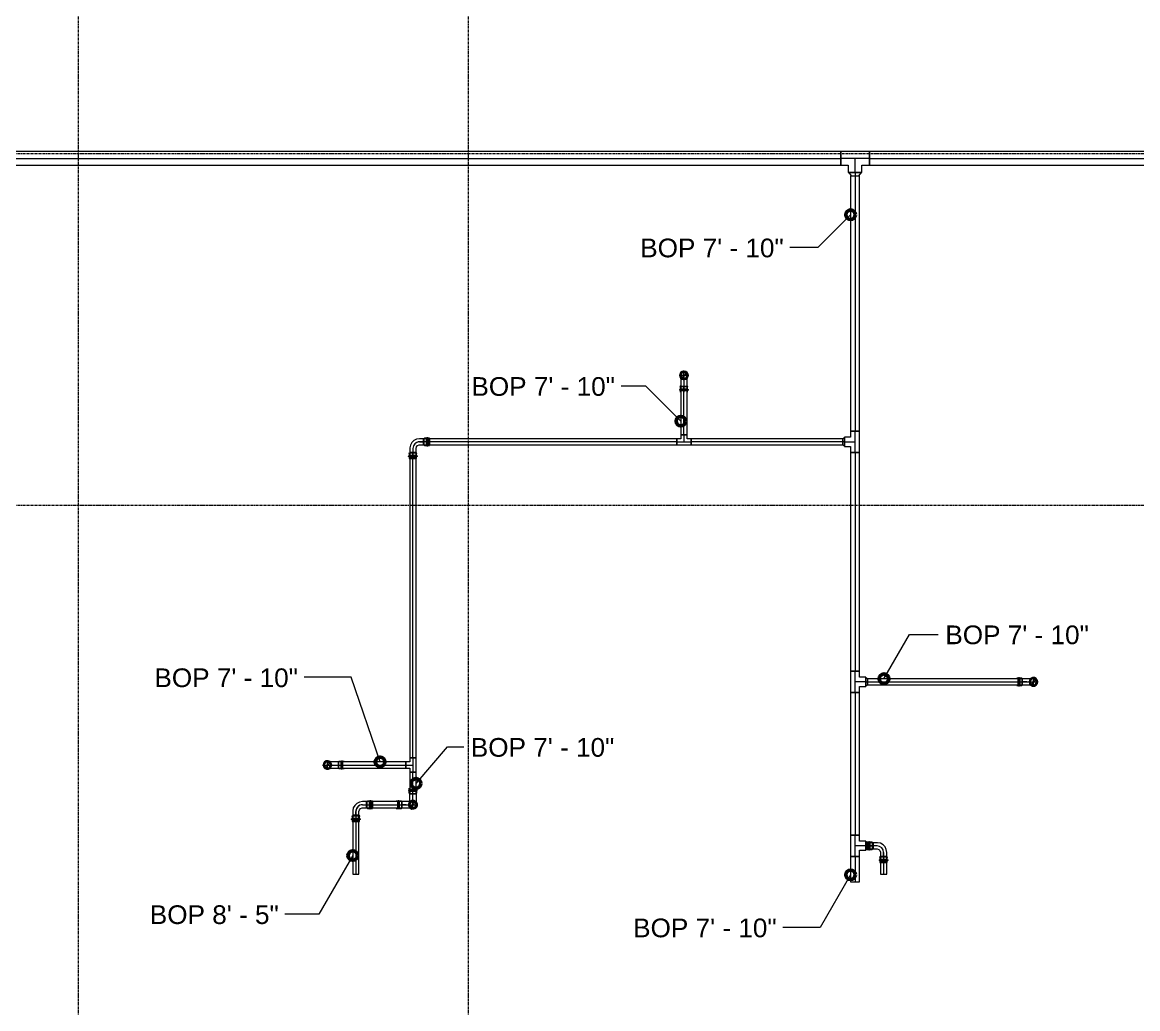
# Model space of a CAD drawing. Header units: inches. Extents: x -3648 to 241, y -496 to 1784.
# Drawn here: x -1695.8 to -1461.2, y 93.1 to 300.6 of the extents above; entities that cross this region are included whole.
import ezdxf

# ---------------------------------------------------------------- set-up
doc = ezdxf.new("R2010")
doc.units = ezdxf.units.IN
doc.header["$MEASUREMENT"] = 0
doc.linetypes.add('Grid Line', pattern=[0.875, 0.5, -0.125, 0.125, -0.125])
for name, color, linetype, lineweight in [('G-ANNO-DIMS', 251, 'Continuous', 9), ('P-PIPE', 1, 'Continuous', 9), ('P-PIPE-CNTR', 1, 'Continuous', 9), ('S-GRID', 8, 'Continuous', 9)]:
    doc.layers.add(name, color=color, linetype=linetype, lineweight=lineweight)
doc.styles.add('Arial', font='arial.ttf', dxfattribs={"height": 3.934132})

# ---------------------------------------------------------------- blocks, each defined once
blk = doc.blocks.new('Victaulic-VicPress316-Elbow 90-45deg Style P568_P571 - Standard-V1-THIRD LEVEL')
at = {"layer": 'P-PIPE'}
for p, q in [((-0.77, 3.52), (-0.77, 3.18)), ((0.77, 3.52), (-0.77, 3.52)), ((-0.77, 3.52), (0.77, 3.52)), ((-0.77, 3.18), (0.77, 3.18)), ((0.77, 3.18), (-0.77, 3.18)), ((-0.77, 2.89), (-0.77, 2.44)), ((-0.77, 2.89), (0.77, 2.89)), ((0.77, 2.89), (-0.77, 2.89)), ((-0.66, 3.52), (-0.66, 2.22)), ((-0.66, 3.52), (0.66, 3.52)), ((0.66, 3.52), (-0.66, 3.52)), ((0.66, 2.22), (0.66, 3.52)), ((0.77, 3.18), (0.77, 3.52)), ((0.77, 2.44), (0.77, 2.89)), ((-3.18, 0.77), (-3.52, 0.77)), ((-3.52, 0.77), (-3.52, -0.77)), ((-3.52, -0.77), (-3.52, 0.77)), ((-2.22, 0.66), (-3.52, 0.66)), ((-3.52, -0.66), (-3.52, 0.66)), ((-3.52, 0.66), (-3.52, -0.66)), ((-3.18, -0.77), (-3.18, 0.77)), ((-3.18, 0.77), (-3.18, -0.77)), ((-2.44, 0.77), (-2.89, 0.77)), ((-2.89, -0.77), (-2.89, 0.77)), ((-2.89, 0.77), (-2.89, -0.77)), ((-1.39, 0.66), (-2.33, 0.66)), ((-2.33, 0), (-2.33, 0.66)), ((-2.33, 0.66), (-2.33, 0)), ((-2.22, -0.66), (-2.22, 0.66)), ((-2.22, 0.66), (-2.22, -0.66)), ((-0.66, 2.33), (-0.66, 1.39)), ((0, 2.33), (-0.66, 2.33)), ((-0.66, 2.33), (0, 2.33)), ((-0.66, 2.22), (0.66, 2.22)), ((0.66, 2.22), (-0.66, 2.22)), ((0, 2.33), (0.66, 2.33)), ((0.66, 2.33), (0, 2.33)), ((0, 1.39), (0, 2.33)), ((0.66, 1.39), (0.66, 2.33)), ((-3.52, -0.66), (-2.22, -0.66)), ((-3.52, -0.77), (-3.18, -0.77)), ((-2.89, -0.77), (-2.44, -0.77)), ((-2.33, 0), (-2.33, -0.66)), ((-2.33, -0.66), (-2.33, 0)), ((-1.39, 0), (-2.33, 0)), ((-2.33, -0.66), (-1.39, -0.66))]:
    blk.add_line(p, q, dxfattribs=at)
at = {"layer": 'P-PIPE', "flags": 128}
for points in [[(-0.77, 2.89), (-0.89, 2.96), (-0.9, 3.1), (-0.79, 3.18), (-0.77, 3.18)], [(0.77, 3.18), (0.67, 3.18), (0.42, 3.18), (0.07, 3.18), (-0.3, 3.18), (-0.6, 3.18), (-0.75, 3.18), (-0.77, 3.18)], [(-0.77, 3.18), (-0.67, 3.18), (-0.42, 3.18), (-0.07, 3.18), (0.3, 3.18), (0.6, 3.18), (0.75, 3.18), (0.77, 3.18)], [(-0.77, 2.89), (-0.67, 2.89), (-0.42, 2.89), (-0.07, 2.89), (0.3, 2.89), (0.6, 2.89), (0.75, 2.89), (0.77, 2.89)], [(0.77, 2.89), (0.67, 2.89), (0.42, 2.89), (0.07, 2.89), (-0.3, 2.89), (-0.6, 2.89), (-0.75, 2.89), (-0.77, 2.89)], [(-0.66, 2.22), (-0.77, 2.41), (-0.77, 2.44)], [(0.77, 2.44), (0.68, 2.24), (0.66, 2.22)], [(0.77, 3.18), (0.89, 3.11), (0.9, 2.98), (0.79, 2.89), (0.77, 2.89)], [(-3.18, 0.77), (-3.11, 0.89), (-2.98, 0.9), (-2.89, 0.79), (-2.89, 0.77)], [(-3.18, 0.77), (-3.18, 0.67), (-3.18, 0.42), (-3.18, 0.07), (-3.18, -0.3), (-3.18, -0.6), (-3.18, -0.75), (-3.18, -0.77)], [(-3.18, -0.77), (-3.18, -0.67), (-3.18, -0.42), (-3.18, -0.07), (-3.18, 0.3), (-3.18, 0.6), (-3.18, 0.75), (-3.18, 0.77)], [(-2.89, -0.77), (-2.89, -0.67), (-2.89, -0.42), (-2.89, -0.07), (-2.89, 0.3), (-2.89, 0.6), (-2.89, 0.75), (-2.89, 0.77)], [(-2.89, 0.77), (-2.89, 0.67), (-2.89, 0.42), (-2.89, 0.07), (-2.89, -0.3), (-2.89, -0.6), (-2.89, -0.75), (-2.89, -0.77)], [(-2.44, 0.77), (-2.24, 0.68), (-2.22, 0.66)], [(-0.66, 1.39), (-0.75, 1.04), (-1, 0.77), (-1.35, 0.66), (-1.39, 0.66)], [(-1.39, -0.66), (-0.78, -0.56), (-0.23, -0.29), (0.22, 0.13), (0.53, 0.67), (0.65, 1.27), (0.66, 1.39)], [(-2.89, -0.77), (-2.96, -0.89), (-3.1, -0.9), (-3.18, -0.79), (-3.18, -0.77)], [(-2.22, -0.66), (-2.41, -0.77), (-2.44, -0.77)]]:
    blk.add_lwpolyline(points, dxfattribs=at)
at = {"layer": 'P-PIPE'}
blk.add_arc((-1.39, 1.39), 1.39, 270, 0, dxfattribs=at)
blk = doc.blocks.new('Victaulic-VicPress316-Elbow 90-45deg Style P568_P571 - Standard-523083-THIRD LEVEL')
at = {"layer": 'P-PIPE'}
for p, q in [((-3177.63, 1234.85), (-3177.63, 1234.85)), ((-3177.63, 1233.46), (-3177.63, 1234.85)), ((-3178.39, 1232.42), (-3178.39, 1231.96)), ((-3178.39, 1231.67), (-3178.39, 1231.33)), ((-3178.28, 1233.46), (-3178.28, 1232.52)), ((-3178.28, 1232.63), (-3178.28, 1231.33)), ((-3178.28, 1232.52), (-3177.63, 1232.52)), ((-3177.63, 1232.52), (-3178.28, 1232.52)), ((-3177.63, 1233.46), (-3177.63, 1232.52)), ((-3177.63, 1232.63), (-3177.63, 1232.63)), ((-3177.63, 1232.63), (-3177.63, 1232.63)), ((-3177.63, 1232.52), (-3176.97, 1232.52)), ((-3176.97, 1232.52), (-3177.63, 1232.52)), ((-3177.63, 1231.96), (-3177.63, 1231.96)), ((-3177.63, 1231.96), (-3177.63, 1231.96)), ((-3177.63, 1231.67), (-3177.63, 1231.67)), ((-3177.63, 1231.67), (-3177.63, 1231.67)), ((-3176.97, 1232.52), (-3176.97, 1233.46)), ((-3176.97, 1231.33), (-3176.97, 1232.63)), ((-3176.86, 1231.96), (-3176.86, 1232.42)), ((-3176.86, 1231.33), (-3176.86, 1231.67)), ((-3177.63, 1231.33), (-3177.63, 1231.33)), ((-3177.63, 1231.33), (-3177.63, 1231.33)), ((-3177.63, 1231.33), (-3177.63, 1231.33)), ((-3177.63, 1231.33), (-3177.63, 1231.33))]:
    blk.add_line(p, q, dxfattribs=at)
at = {"layer": 'P-PIPE', "flags": 128}
for points in [[(-3177.63, 1235.77), (-3178.02, 1235.67), (-3178.34, 1235.42), (-3178.52, 1235.05), (-3178.51, 1234.64), (-3178.32, 1234.27), (-3178, 1234.02), (-3177.63, 1233.94)], [(-3177.63, 1235.62), (-3177.99, 1235.53), (-3178.27, 1235.28), (-3178.39, 1234.92), (-3178.33, 1234.55), (-3178.1, 1234.25), (-3177.76, 1234.1), (-3177.63, 1234.09)], [(-3178.28, 1234.85), (-3178.28, 1234.76), (-3178.28, 1234.5), (-3178.28, 1234.09), (-3178.28, 1233.61), (-3178.28, 1233.46)], [(-3177.63, 1233.94), (-3177.23, 1234.04), (-3176.91, 1234.29), (-3176.73, 1234.66), (-3176.74, 1235.07), (-3176.93, 1235.44), (-3177.25, 1235.69), (-3177.63, 1235.77)], [(-3177.63, 1234.09), (-3177.26, 1234.18), (-3176.98, 1234.43), (-3176.86, 1234.79), (-3176.92, 1235.16), (-3177.15, 1235.46), (-3177.49, 1235.61), (-3177.63, 1235.62)], [(-3176.97, 1233.46), (-3176.97, 1233.96), (-3176.97, 1234.39), (-3176.97, 1234.7), (-3176.97, 1234.85), (-3176.97, 1234.85)], [(-3178.39, 1231.67), (-3178.51, 1231.74), (-3178.52, 1231.88), (-3178.41, 1231.96), (-3178.39, 1231.96)], [(-3178.39, 1232.42), (-3178.3, 1232.62), (-3178.28, 1232.63)], [(-3178.39, 1231.96), (-3178.3, 1231.96), (-3178.05, 1231.96), (-3177.69, 1231.96), (-3177.63, 1231.96)], [(-3177.63, 1231.96), (-3177.99, 1231.96), (-3178.27, 1231.96), (-3178.39, 1231.96), (-3178.39, 1231.96)], [(-3178.39, 1231.67), (-3178.3, 1231.67), (-3178.05, 1231.67), (-3177.69, 1231.67), (-3177.63, 1231.67)], [(-3177.63, 1231.67), (-3177.99, 1231.67), (-3178.27, 1231.67), (-3178.39, 1231.67), (-3178.39, 1231.67)], [(-3176.86, 1231.96), (-3176.95, 1231.96), (-3177.2, 1231.96), (-3177.56, 1231.96), (-3177.63, 1231.96)], [(-3177.63, 1231.96), (-3177.26, 1231.96), (-3176.98, 1231.96), (-3176.86, 1231.96), (-3176.86, 1231.96)], [(-3176.86, 1231.67), (-3176.95, 1231.67), (-3177.2, 1231.67), (-3177.56, 1231.67), (-3177.63, 1231.67)], [(-3177.63, 1231.67), (-3177.26, 1231.67), (-3176.98, 1231.67), (-3176.86, 1231.67), (-3176.86, 1231.67)], [(-3176.97, 1232.63), (-3176.86, 1232.44), (-3176.86, 1232.42)], [(-3176.86, 1231.96), (-3176.74, 1231.9), (-3176.73, 1231.76), (-3176.84, 1231.67), (-3176.86, 1231.67)]]:
    blk.add_lwpolyline(points, dxfattribs=at)
at = {"layer": 'P-PIPE'}
for radius, start, end in [(0.766, 90, 270), (0.766, 90, 270), (0.766, 90, 270), (0.658, 90, 270), (0.657, 90, 270), (0.658, 90, 180), (0.658, 180, 270), (0.767, 270, 90), (0.767, 270, 90), (0.767, 270, 90), (0.658, 270, 90), (0.658, 270, 90), (0.658, 0, 90), (0.658, 270, 0)]:
    blk.add_arc((-3177.63, 1234.85), radius, start, end, dxfattribs=at)
blk = doc.blocks.new('Victaulic-VicPress316-Elbow 90-45deg Style P568_P571 - Standard-V2-THIRD LEVEL')
at = {"layer": 'P-PIPE'}
for p, q in [((-3203.05, 732.49), (-3203.05, 732.49)), ((-3203.05, 732.49), (-3203.05, 731.1)), ((-3203.81, 730.05), (-3203.81, 729.6)), ((-3203.7, 731.1), (-3203.7, 730.16)), ((-3203.7, 730.27), (-3203.7, 728.97)), ((-3203.05, 730.16), (-3203.7, 730.16)), ((-3203.7, 730.16), (-3203.05, 730.16)), ((-3203.05, 731.1), (-3203.05, 730.16)), ((-3203.05, 730.27), (-3203.05, 730.27)), ((-3203.05, 730.27), (-3203.05, 730.27)), ((-3202.39, 730.16), (-3203.05, 730.16)), ((-3203.05, 730.16), (-3202.39, 730.16)), ((-3203.05, 729.6), (-3203.05, 729.6)), ((-3203.05, 729.6), (-3203.05, 729.6)), ((-3202.39, 730.16), (-3202.39, 731.1)), ((-3202.39, 728.97), (-3202.39, 730.27)), ((-3202.28, 729.6), (-3202.28, 730.05)), ((-3203.81, 729.31), (-3203.81, 728.97)), ((-3203.05, 729.31), (-3203.05, 729.31)), ((-3203.05, 729.31), (-3203.05, 729.31)), ((-3203.05, 728.97), (-3203.05, 728.97)), ((-3203.05, 728.97), (-3203.05, 728.97)), ((-3203.05, 728.97), (-3203.05, 728.97)), ((-3203.05, 728.97), (-3203.05, 728.97)), ((-3202.28, 728.97), (-3202.28, 729.31))]:
    blk.add_line(p, q, dxfattribs=at)
at = {"layer": 'P-PIPE', "flags": 128}
for points in [[(-3203.05, 733.4), (-3203.45, 733.31), (-3203.76, 733.05), (-3203.94, 732.68), (-3203.93, 732.27), (-3203.75, 731.91), (-3203.42, 731.66), (-3203.05, 731.58)], [(-3203.05, 733.26), (-3203.41, 733.16), (-3203.69, 732.91), (-3203.81, 732.56), (-3203.75, 732.19), (-3203.52, 731.89), (-3203.18, 731.74), (-3203.05, 731.72)], [(-3203.7, 732.49), (-3203.7, 732.4), (-3203.7, 732.13), (-3203.7, 731.73), (-3203.7, 731.24), (-3203.7, 731.1)], [(-3203.05, 731.58), (-3202.65, 731.67), (-3202.33, 731.93), (-3202.15, 732.3), (-3202.16, 732.71), (-3202.35, 733.07), (-3202.67, 733.32), (-3203.05, 733.4)], [(-3203.05, 731.72), (-3202.68, 731.82), (-3202.41, 732.07), (-3202.28, 732.42), (-3202.34, 732.79), (-3202.57, 733.09), (-3202.91, 733.24), (-3203.05, 733.26)], [(-3202.39, 731.1), (-3202.39, 731.6), (-3202.39, 732.03), (-3202.39, 732.34), (-3202.39, 732.48), (-3202.39, 732.49)], [(-3203.81, 729.31), (-3203.93, 729.38), (-3203.94, 729.51), (-3203.83, 729.6), (-3203.81, 729.6)], [(-3203.81, 730.05), (-3203.72, 730.25), (-3203.7, 730.27)], [(-3203.81, 729.6), (-3203.72, 729.6), (-3203.47, 729.6), (-3203.11, 729.6), (-3203.05, 729.6)], [(-3203.05, 729.6), (-3203.41, 729.6), (-3203.69, 729.6), (-3203.81, 729.6), (-3203.81, 729.6)], [(-3202.28, 729.6), (-3202.37, 729.6), (-3202.62, 729.6), (-3202.98, 729.6), (-3203.05, 729.6)], [(-3203.05, 729.6), (-3202.68, 729.6), (-3202.41, 729.6), (-3202.28, 729.6), (-3202.28, 729.6)], [(-3202.39, 730.27), (-3202.28, 730.08), (-3202.28, 730.05)], [(-3202.28, 729.6), (-3202.16, 729.53), (-3202.15, 729.39), (-3202.26, 729.31), (-3202.28, 729.31)], [(-3203.81, 729.31), (-3203.72, 729.31), (-3203.47, 729.31), (-3203.11, 729.31), (-3203.05, 729.31)], [(-3203.05, 729.31), (-3203.41, 729.31), (-3203.69, 729.31), (-3203.81, 729.31), (-3203.81, 729.31)], [(-3202.28, 729.31), (-3202.37, 729.31), (-3202.62, 729.31), (-3202.98, 729.31), (-3203.05, 729.31)], [(-3203.05, 729.31), (-3202.68, 729.31), (-3202.41, 729.31), (-3202.28, 729.31), (-3202.28, 729.31)]]:
    blk.add_lwpolyline(points, dxfattribs=at)
at = {"layer": 'P-PIPE'}
for radius, start, end in [(0.767, 90, 270), (0.767, 90, 270), (0.767, 90, 270), (0.658, 90, 270), (0.658, 90, 270), (0.658, 90, 180), (0.658, 180, 270), (0.766, 270, 90), (0.766, 270, 90), (0.766, 270, 90), (0.658, 270, 90), (0.657, 270, 90), (0.658, 0, 90), (0.658, 270, 0)]:
    blk.add_arc((-3203.05, 732.49), radius, start, end, dxfattribs=at)
blk = doc.blocks.new('Victaulic-VicPress316-Elbow 90-45deg Style P568_P571 - Standard-V11-THIRD LEVEL')
at = {"layer": 'P-PIPE'}
for p, q in [((-3.18, 0.77), (-3.52, 0.77)), ((-3.52, 0.77), (-3.52, -0.77)), ((-3.52, -0.77), (-3.52, 0.77)), ((-2.22, 0.66), (-3.52, 0.66)), ((-3.52, -0.66), (-3.52, 0.66)), ((-3.52, 0.66), (-3.52, -0.66)), ((-3.18, -0.77), (-3.18, 0.77)), ((-3.18, 0.77), (-3.18, -0.77)), ((-2.44, 0.77), (-2.89, 0.77)), ((-2.89, -0.77), (-2.89, 0.77)), ((-2.89, 0.77), (-2.89, -0.77)), ((-1.39, 0.66), (-2.33, 0.66)), ((-2.33, 0), (-2.33, 0.66)), ((-2.33, 0.66), (-2.33, 0)), ((-2.33, 0), (-2.33, -0.66)), ((-2.33, -0.66), (-2.33, 0)), ((-1.39, 0), (-2.33, 0)), ((-2.22, -0.66), (-2.22, 0.66)), ((-2.22, 0.66), (-2.22, -0.66)), ((-3.52, -0.66), (-2.22, -0.66)), ((-3.52, -0.77), (-3.18, -0.77)), ((-2.89, -0.77), (-2.44, -0.77)), ((-2.33, -0.66), (-1.39, -0.66)), ((-0.66, -1.39), (-0.66, -2.33)), ((-0.66, -2.22), (-0.66, -3.52)), ((0.66, -2.22), (-0.66, -2.22)), ((-0.66, -2.22), (0.66, -2.22)), ((0, -2.33), (-0.66, -2.33)), ((-0.66, -2.33), (0, -2.33)), ((0, -1.39), (0, -2.33)), ((0, -2.33), (0.66, -2.33)), ((0.66, -2.33), (0, -2.33)), ((0.66, -2.33), (0.66, -1.39)), ((0.66, -3.52), (0.66, -2.22)), ((-0.77, -2.44), (-0.77, -2.89)), ((0.77, -2.89), (-0.77, -2.89)), ((-0.77, -2.89), (0.77, -2.89)), ((-0.77, -3.18), (-0.77, -3.52)), ((0.77, -3.18), (-0.77, -3.18)), ((-0.77, -3.18), (0.77, -3.18)), ((-0.77, -3.52), (0.77, -3.52)), ((0.77, -3.52), (-0.77, -3.52)), ((0.66, -3.52), (-0.66, -3.52)), ((-0.66, -3.52), (0.66, -3.52)), ((0.77, -2.89), (0.77, -2.44)), ((0.77, -3.52), (0.77, -3.18))]:
    blk.add_line(p, q, dxfattribs=at)
at = {"layer": 'P-PIPE', "flags": 128}
for points in [[(-3.18, 0.77), (-3.11, 0.89), (-2.98, 0.9), (-2.89, 0.79), (-2.89, 0.77)], [(-3.18, 0.77), (-3.18, 0.67), (-3.18, 0.42), (-3.18, 0.07), (-3.18, -0.3), (-3.18, -0.6), (-3.18, -0.75), (-3.18, -0.77)], [(-3.18, -0.77), (-3.18, -0.67), (-3.18, -0.42), (-3.18, -0.07), (-3.18, 0.3), (-3.18, 0.6), (-3.18, 0.75), (-3.18, 0.77)], [(-2.89, -0.77), (-2.89, -0.67), (-2.89, -0.42), (-2.89, -0.07), (-2.89, 0.3), (-2.89, 0.6), (-2.89, 0.75), (-2.89, 0.77)], [(-2.89, 0.77), (-2.89, 0.67), (-2.89, 0.42), (-2.89, 0.07), (-2.89, -0.3), (-2.89, -0.6), (-2.89, -0.75), (-2.89, -0.77)], [(-2.44, 0.77), (-2.24, 0.68), (-2.22, 0.66)], [(0.66, -1.39), (0.56, -0.78), (0.29, -0.23), (-0.13, 0.22), (-0.67, 0.53), (-1.27, 0.65), (-1.39, 0.66)], [(-2.89, -0.77), (-2.96, -0.89), (-3.1, -0.9), (-3.18, -0.79), (-3.18, -0.77)], [(-2.22, -0.66), (-2.41, -0.77), (-2.44, -0.77)], [(-1.39, -0.66), (-1.04, -0.75), (-0.77, -1), (-0.66, -1.35), (-0.66, -1.39)], [(-0.77, -2.44), (-0.68, -2.24), (-0.66, -2.22)], [(0.66, -2.22), (0.77, -2.41), (0.77, -2.44)], [(-0.77, -3.18), (-0.89, -3.11), (-0.9, -2.98), (-0.79, -2.89), (-0.77, -2.89)], [(0.77, -2.89), (0.67, -2.89), (0.42, -2.89), (0.07, -2.89), (-0.3, -2.89), (-0.6, -2.89), (-0.75, -2.89), (-0.77, -2.89)], [(-0.77, -2.89), (-0.67, -2.89), (-0.42, -2.89), (-0.07, -2.89), (0.3, -2.89), (0.6, -2.89), (0.75, -2.89), (0.77, -2.89)], [(-0.77, -3.18), (-0.67, -3.18), (-0.42, -3.18), (-0.07, -3.18), (0.3, -3.18), (0.6, -3.18), (0.75, -3.18), (0.77, -3.18)], [(0.77, -3.18), (0.67, -3.18), (0.42, -3.18), (0.07, -3.18), (-0.3, -3.18), (-0.6, -3.18), (-0.75, -3.18), (-0.77, -3.18)], [(0.77, -2.89), (0.89, -2.96), (0.9, -3.1), (0.79, -3.18), (0.77, -3.18)]]:
    blk.add_lwpolyline(points, dxfattribs=at)
at = {"layer": 'P-PIPE'}
blk.add_arc((-1.39, -1.39), 1.39, 360, 90, dxfattribs=at)
blk = doc.blocks.new('Victaulic-VicPress316-Elbow 90-45deg Style P568_P571 - Standard-V12-THIRD LEVEL')
at = {"layer": 'P-PIPE'}
for p, q in [((-1168.81, 136.76), (-1169.14, 136.76)), ((-1167.85, 136.65), (-1169.14, 136.65)), ((-1168.06, 136.76), (-1168.52, 136.76)), ((-1167.02, 136.65), (-1167.95, 136.65)), ((-1167.95, 136), (-1167.95, 136.65)), ((-1167.95, 136.65), (-1167.95, 136)), ((-1169.14, 136), (-1169.14, 136)), ((-1169.14, 136), (-1169.14, 136)), ((-1169.14, 136), (-1169.14, 136)), ((-1169.14, 136), (-1169.14, 136)), ((-1169.14, 135.34), (-1167.85, 135.34)), ((-1169.14, 135.23), (-1168.81, 135.23)), ((-1168.81, 136), (-1168.81, 136)), ((-1168.81, 136), (-1168.81, 136)), ((-1168.52, 136), (-1168.52, 136)), ((-1168.52, 136), (-1168.52, 136)), ((-1168.52, 135.23), (-1168.06, 135.23)), ((-1167.95, 135.34), (-1167.95, 136)), ((-1167.95, 136), (-1167.95, 135.34)), ((-1167.02, 136), (-1167.95, 136)), ((-1167.95, 135.34), (-1167.02, 135.34)), ((-1167.85, 136), (-1167.85, 136)), ((-1167.85, 136), (-1167.85, 136)), ((-1167.02, 136), (-1165.62, 136)), ((-1165.62, 136), (-1165.62, 136))]:
    blk.add_line(p, q, dxfattribs=at)
at = {"layer": 'P-PIPE', "flags": 128}
for points in [[(-1168.81, 136.76), (-1168.74, 136.88), (-1168.6, 136.89), (-1168.52, 136.78), (-1168.52, 136.76)], [(-1168.81, 136.76), (-1168.81, 136.67), (-1168.81, 136.42), (-1168.81, 136.06), (-1168.81, 136)], [(-1168.81, 136), (-1168.81, 136.36), (-1168.81, 136.64), (-1168.81, 136.76), (-1168.81, 136.76)], [(-1168.52, 136.76), (-1168.52, 136.67), (-1168.52, 136.42), (-1168.52, 136.06), (-1168.52, 136)], [(-1168.52, 136), (-1168.52, 136.36), (-1168.52, 136.64), (-1168.52, 136.76), (-1168.52, 136.76)], [(-1168.06, 136.76), (-1167.86, 136.67), (-1167.85, 136.65)], [(-1165.62, 136.65), (-1165.72, 136.65), (-1165.98, 136.65), (-1166.39, 136.65), (-1166.87, 136.65), (-1167.02, 136.65)], [(-1164.71, 136), (-1164.81, 136.39), (-1165.06, 136.71), (-1165.43, 136.89), (-1165.84, 136.88), (-1166.21, 136.69), (-1166.46, 136.37), (-1166.54, 136)], [(-1164.86, 136), (-1164.95, 136.36), (-1165.2, 136.64), (-1165.56, 136.76), (-1165.93, 136.7), (-1166.23, 136.47), (-1166.38, 136.13), (-1166.39, 136)], [(-1168.81, 135.23), (-1168.81, 135.32), (-1168.81, 135.57), (-1168.81, 135.93), (-1168.81, 136)], [(-1168.81, 136), (-1168.81, 135.63), (-1168.81, 135.35), (-1168.81, 135.23), (-1168.81, 135.23)], [(-1168.52, 135.23), (-1168.58, 135.11), (-1168.72, 135.1), (-1168.81, 135.21), (-1168.81, 135.23)], [(-1168.52, 135.23), (-1168.52, 135.32), (-1168.52, 135.57), (-1168.52, 135.93), (-1168.52, 136)], [(-1168.52, 136), (-1168.52, 135.63), (-1168.52, 135.35), (-1168.52, 135.23), (-1168.52, 135.23)], [(-1167.85, 135.34), (-1168.04, 135.23), (-1168.06, 135.23)], [(-1167.02, 135.34), (-1166.52, 135.34), (-1166.09, 135.34), (-1165.78, 135.34), (-1165.63, 135.34), (-1165.62, 135.34)], [(-1166.54, 136), (-1166.44, 135.6), (-1166.19, 135.28), (-1165.82, 135.1), (-1165.41, 135.11), (-1165.04, 135.3), (-1164.79, 135.62), (-1164.71, 136)], [(-1166.39, 136), (-1166.3, 135.63), (-1166.05, 135.35), (-1165.69, 135.23), (-1165.32, 135.29), (-1165.02, 135.52), (-1164.87, 135.86), (-1164.86, 136)]]:
    blk.add_lwpolyline(points, dxfattribs=at)
at = {"layer": 'P-PIPE'}
for radius, start, end in [(0.766, 0, 180), (0.766, 0, 180), (0.766, 0, 180), (0.657, 0, 180), (0.657, 0, 180), (0.658, 90, 180), (0.658, 0, 90), (0.766, 180, 0), (0.766, 180, 0), (0.766, 180, 0), (0.658, 180, 0), (0.658, 180, 0), (0.658, 180, 270), (0.658, 270, 0)]:
    blk.add_arc((-1165.62, 136), radius, start, end, dxfattribs=at)

msp = doc.modelspace()

# ---------------------------------------------------------------- linework, layer by layer
at = {"layer": 'G-ANNO-DIMS'}
for p, q in [((-1521.58, 260.15), (-1528.47, 253.26)), ((-1528.47, 253.26), (-1534.36, 253.26)), ((-1564.67, 224.11), (-1569.86, 224.11)), ((-1557.28, 216.72), (-1564.67, 224.11)), ((-1514.56, 162.52), (-1509.18, 171.85)), ((-1509.18, 171.85), (-1503.15, 171.85)), ((-1626.6, 162.82), (-1636.53, 162.82)), ((-1620.53, 145.02), (-1626.6, 162.82)), ((-1612.97, 140.49), (-1606.37, 148.17)), ((-1606.37, 148.17), (-1602.95, 148.17)), ((-1626.28, 125.31), (-1633.41, 112.97)), ((-1521.58, 121.26), (-1527.97, 110.18)), ((-1633.41, 112.97), (-1640.54, 112.97)), ((-1527.97, 110.18), (-1535.85, 110.18))]:
    msp.add_line(p, q, dxfattribs=at)
at = {"layer": 'G-ANNO-DIMS', "lineweight": 50}
for centre in [(-1521.58, 260.15), (-1557.28, 216.72), (-1514.56, 162.52), (-1620.53, 145.02), (-1612.97, 140.49), (-1626.28, 125.31), (-1521.58, 121.26)]:
    msp.add_circle(centre, 1, dxfattribs=at)
at = {"layer": 'P-PIPE'}
for p, q in [((-1523.62, 273.44), (-1844.63, 273.44)), ((-1517.63, 273.44), (-1523.62, 273.44)), ((-1523.62, 270.56), (-1523.62, 273.44)), ((-1523.62, 273.44), (-1523.62, 270.56)), ((-1523.62, 270.56), (-1523.62, 273.44)), ((-1517.63, 270.56), (-1517.63, 273.44)), ((-1517.63, 273.44), (-1517.63, 270.56)), ((-1402.62, 273.44), (-1517.63, 273.44)), ((-1517.63, 270.56), (-1517.63, 273.44)), ((-1844.63, 270.56), (-1523.62, 270.56)), ((-1523.62, 270.56), (-1522.06, 270.56)), ((-1522.06, 270.56), (-1522.06, 269.01)), ((-1519.19, 270.56), (-1517.63, 270.56)), ((-1519.19, 269.01), (-1519.19, 270.56)), ((-1517.63, 270.56), (-1402.62, 270.56)), ((-1519.19, 269.01), (-1522.06, 269.01)), ((-1522.06, 269.01), (-1519.19, 269.01)), ((-1521.94, 269.01), (-1521.44, 268.35)), ((-1521.58, 268.35), (-1521.58, 214.61)), ((-1521.58, 268.35), (-1519.67, 268.35)), ((-1519.81, 268.35), (-1519.31, 269.01)), ((-1519.67, 214.61), (-1519.67, 268.35)), ((-1557.28, 224.03), (-1557.28, 213.86)), ((-1555.97, 224.03), (-1557.28, 224.03)), ((-1555.97, 213.86), (-1555.97, 224.03)), ((-1555.97, 213.86), (-1557.28, 213.86)), ((-1557.28, 213.86), (-1557.28, 213.02)), ((-1557.28, 213.86), (-1555.97, 213.86)), ((-1555.97, 213.86), (-1557.28, 213.86)), ((-1555.97, 213.02), (-1555.97, 213.86)), ((-1521.58, 214.61), (-1521.58, 213.32)), ((-1521.58, 214.61), (-1519.67, 214.61)), ((-1519.67, 214.61), (-1521.58, 214.61)), ((-1521.58, 214.61), (-1519.67, 214.61)), ((-1519.67, 210.12), (-1519.67, 214.61)), ((-1558.12, 213.02), (-1611.3, 213.02)), ((-1611.3, 213.02), (-1611.3, 211.71)), ((-1611.3, 211.71), (-1558.12, 211.71)), ((-1558.12, 213.02), (-1558.12, 211.71)), ((-1557.28, 213.02), (-1558.12, 213.02)), ((-1558.12, 213.02), (-1558.12, 211.71)), ((-1558.12, 211.71), (-1558.12, 213.02)), ((-1558.12, 211.71), (-1555.13, 211.71)), ((-1555.13, 213.02), (-1555.97, 213.02)), ((-1555.13, 213.02), (-1555.13, 211.71)), ((-1555.13, 211.71), (-1555.13, 213.02)), ((-1523.28, 213.02), (-1555.13, 213.02)), ((-1555.13, 213.02), (-1555.13, 211.71)), ((-1555.13, 211.71), (-1523.28, 211.71)), ((-1522.87, 213.18), (-1523.28, 212.93)), ((-1523.28, 213.02), (-1523.28, 211.71)), ((-1523.28, 211.8), (-1522.87, 211.55)), ((-1521.58, 213.32), (-1522.87, 213.32)), ((-1522.87, 211.41), (-1522.87, 213.32)), ((-1522.87, 213.32), (-1522.87, 211.41)), ((-1522.87, 211.41), (-1521.58, 211.41)), ((-1521.58, 211.41), (-1521.58, 210.12)), ((-1614.28, 210.03), (-1614.28, 145.86)), ((-1612.97, 210.03), (-1614.28, 210.03)), ((-1612.97, 145.86), (-1612.97, 210.03)), ((-1521.58, 210.12), (-1521.58, 164.11)), ((-1521.58, 210.12), (-1519.67, 210.12)), ((-1521.58, 210.12), (-1519.67, 210.12)), ((-1519.67, 210.12), (-1521.58, 210.12)), ((-1519.67, 164.11), (-1519.67, 210.12)), ((-1521.58, 164.11), (-1521.58, 159.62)), ((-1519.67, 164.11), (-1521.58, 164.11)), ((-1521.58, 164.11), (-1519.67, 164.11)), ((-1521.58, 164.11), (-1519.67, 164.11)), ((-1519.67, 162.82), (-1519.67, 164.11)), ((-1518.38, 162.82), (-1519.67, 162.82)), ((-1518.38, 160.91), (-1518.38, 162.82)), ((-1518.38, 162.82), (-1518.38, 160.91)), ((-1517.97, 162.43), (-1518.38, 162.68)), ((-1485.45, 162.52), (-1517.97, 162.52)), ((-1517.97, 161.21), (-1517.97, 162.52)), ((-1485.45, 161.21), (-1485.45, 162.52)), ((-1519.67, 159.62), (-1521.58, 159.62)), ((-1521.58, 159.62), (-1519.67, 159.62)), ((-1521.58, 159.62), (-1521.58, 129.61)), ((-1521.58, 159.62), (-1519.67, 159.62)), ((-1519.67, 159.62), (-1519.67, 160.91)), ((-1519.67, 160.91), (-1518.38, 160.91)), ((-1519.67, 129.61), (-1519.67, 159.62)), ((-1518.38, 161.05), (-1517.97, 161.3)), ((-1517.97, 161.21), (-1485.45, 161.21)), ((-1612.97, 145.86), (-1614.28, 145.86)), ((-1614.28, 145.86), (-1614.28, 145.02)), ((-1614.28, 145.86), (-1612.97, 145.86)), ((-1612.97, 145.86), (-1614.28, 145.86)), ((-1612.97, 142.87), (-1612.97, 145.86)), ((-1615.12, 145.02), (-1629.3, 145.02)), ((-1629.3, 143.71), (-1629.3, 145.02)), ((-1629.3, 143.71), (-1615.12, 143.71)), ((-1615.12, 143.71), (-1615.12, 145.02)), ((-1614.28, 145.02), (-1615.12, 145.02)), ((-1615.12, 145.02), (-1615.12, 143.71)), ((-1615.12, 143.71), (-1615.12, 145.02)), ((-1615.12, 143.71), (-1614.28, 143.71)), ((-1614.28, 143.71), (-1614.28, 142.87)), ((-1614.28, 142.87), (-1612.97, 142.87)), ((-1612.97, 142.87), (-1614.28, 142.87)), ((-1614.28, 142.87), (-1614.28, 138.33)), ((-1612.97, 142.87), (-1614.28, 142.87)), ((-1612.97, 138.33), (-1612.97, 142.87)), ((-1615.95, 136.65), (-1623.3, 136.65)), ((-1623.3, 135.34), (-1623.3, 136.65)), ((-1615.95, 135.34), (-1615.95, 136.65)), ((-1612.97, 138.33), (-1614.28, 138.33)), ((-1623.3, 135.34), (-1615.95, 135.34)), ((-1626.28, 133.67), (-1626.28, 121.36)), ((-1626.28, 133.67), (-1624.97, 133.67)), ((-1624.97, 121.36), (-1624.97, 133.67)), ((-1521.58, 129.61), (-1521.58, 125.12)), ((-1519.67, 129.61), (-1521.58, 129.61)), ((-1521.58, 129.61), (-1519.67, 129.61)), ((-1521.58, 129.61), (-1519.67, 129.61)), ((-1519.67, 128.32), (-1519.67, 129.61)), ((-1518.38, 128.32), (-1519.67, 128.32)), ((-1518.38, 126.41), (-1518.38, 128.32)), ((-1518.38, 128.32), (-1518.38, 126.41)), ((-1517.97, 127.93), (-1518.38, 128.18)), ((-1518.38, 126.55), (-1517.97, 126.8)), ((-1516.95, 128.02), (-1517.97, 128.02)), ((-1517.97, 126.71), (-1517.97, 128.02)), ((-1517.97, 126.71), (-1516.95, 126.71)), ((-1516.95, 126.71), (-1516.95, 128.02)), ((-1521.58, 125.12), (-1521.58, 119.8)), ((-1521.58, 125.12), (-1519.67, 125.12)), ((-1519.67, 125.12), (-1521.58, 125.12)), ((-1521.58, 125.12), (-1519.67, 125.12)), ((-1519.67, 125.12), (-1519.67, 126.41)), ((-1519.67, 126.41), (-1518.38, 126.41)), ((-1519.67, 119.8), (-1519.67, 125.12)), ((-1515.28, 125.03), (-1515.28, 121.36)), ((-1515.28, 125.03), (-1513.97, 125.03)), ((-1513.97, 121.36), (-1513.97, 125.03)), ((-1626.28, 121.36), (-1624.97, 121.36)), ((-1521.58, 119.8), (-1519.67, 119.8)), ((-1515.28, 121.36), (-1513.97, 121.36))]:
    msp.add_line(p, q, dxfattribs=at)
for centre, radius, start, end in [((-1556.62, 226.36), 0.657, 0, 180), ((-1556.62, 226.36), 0.658, 180, 0), ((-1556.62, 226.04), 0.329, 90, 270), ((-1556.62, 226.69), 0.329, 270, 90), ((-1483.12, 161.86), 0.658, 0, 180), ((-1483.12, 161.86), 0.658, 180, 0), ((-1483.12, 161.54), 0.329, 90, 270), ((-1483.12, 162.19), 0.329, 270, 90), ((-1631.62, 144.36), 0.657, 0, 180), ((-1631.62, 144.36), 0.658, 180, 0), ((-1631.62, 144.04), 0.329, 90, 270), ((-1631.62, 144.69), 0.329, 270, 90), ((-1613.63, 136), 0.657, 0, 180), ((-1613.63, 136.32), 0.329, 270, 90), ((-1613.63, 136), 0.658, 180, 0), ((-1613.63, 135.67), 0.329, 90, 270)]:
    msp.add_arc(centre, radius, start, end, dxfattribs=at)
at = {"layer": 'P-PIPE-CNTR'}
for p, q in [((-1844.63, 272), (-1523.62, 272)), ((-1844.63, 272), (-1523.62, 272)), ((-1517.63, 272), (-1523.62, 272)), ((-1520.62, 269.01), (-1520.62, 272)), ((-1517.63, 272), (-1402.62, 272)), ((-1517.63, 272), (-1402.62, 272)), ((-1520.62, 269.01), (-1520.62, 268.35)), ((-1520.62, 268.35), (-1520.62, 214.61)), ((-1520.62, 268.35), (-1520.62, 214.61)), ((-1557.62, 226.36), (-1555.62, 226.36)), ((-1556.62, 225.36), (-1556.62, 227.36)), ((-1556.62, 226.36), (-1556.62, 224.97)), ((-1556.62, 224.97), (-1556.62, 224.03)), ((-1556.62, 224.97), (-1556.62, 222.84)), ((-1556.62, 213.86), (-1556.62, 224.03)), ((-1556.62, 213.86), (-1556.62, 224.03)), ((-1556.62, 213.86), (-1556.62, 212.36)), ((-1520.62, 210.12), (-1520.62, 214.61)), ((-1611.3, 212.36), (-1612.23, 212.36)), ((-1558.12, 212.36), (-1611.3, 212.36)), ((-1558.12, 212.36), (-1611.3, 212.36)), ((-1558.12, 212.36), (-1555.13, 212.36)), ((-1523.28, 212.36), (-1555.13, 212.36)), ((-1523.28, 212.36), (-1555.13, 212.36)), ((-1522.87, 212.36), (-1523.28, 212.36)), ((-1522.87, 212.36), (-1520.62, 212.36)), ((-1613.63, 210.97), (-1613.63, 210.03)), ((-1613.63, 210.97), (-1613.63, 208.84)), ((-1613.63, 145.86), (-1613.63, 210.03)), ((-1613.63, 145.86), (-1613.63, 210.03)), ((-1520.62, 210.12), (-1520.62, 164.11)), ((-1520.62, 210.12), (-1520.62, 164.11)), ((-1520.62, 159.62), (-1520.62, 164.11)), ((-1518.38, 161.86), (-1520.62, 161.86)), ((-1518.38, 161.86), (-1517.97, 161.86)), ((-1517.97, 161.86), (-1485.45, 161.86)), ((-1517.97, 161.86), (-1485.45, 161.86)), ((-1485.45, 161.86), (-1484.52, 161.86)), ((-1484.52, 161.86), (-1483.12, 161.86)), ((-1484.12, 161.86), (-1482.12, 161.86)), ((-1483.12, 160.86), (-1483.12, 162.86)), ((-1520.62, 159.62), (-1520.62, 129.61)), ((-1520.62, 159.62), (-1520.62, 129.61)), ((-1613.63, 145.86), (-1613.63, 142.87)), ((-1632.62, 144.36), (-1630.62, 144.36)), ((-1631.62, 143.36), (-1631.62, 145.36)), ((-1631.62, 144.36), (-1630.23, 144.36)), ((-1630.23, 144.36), (-1629.3, 144.36)), ((-1630.23, 144.36), (-1628.1, 144.36)), ((-1629.3, 144.36), (-1615.12, 144.36)), ((-1629.3, 144.36), (-1615.12, 144.36)), ((-1615.12, 144.36), (-1613.63, 144.36)), ((-1613.63, 138.33), (-1613.63, 142.87)), ((-1613.63, 138.33), (-1613.63, 142.87)), ((-1613.63, 137.39), (-1613.63, 139.52)), ((-1613.63, 137.39), (-1613.63, 138.33)), ((-1613.63, 136), (-1613.63, 137.39)), ((-1613.63, 135), (-1613.63, 137)), ((-1625.63, 133.67), (-1625.63, 134.6)), ((-1624.23, 136), (-1623.3, 136)), ((-1624.23, 136), (-1622.11, 136)), ((-1623.3, 136), (-1615.95, 136)), ((-1623.3, 136), (-1615.95, 136)), ((-1615.95, 136), (-1615.02, 136)), ((-1615.02, 136), (-1613.63, 136)), ((-1614.62, 136), (-1612.62, 136)), ((-1625.63, 133.67), (-1625.63, 121.36)), ((-1625.63, 133.67), (-1625.63, 121.36)), ((-1520.62, 125.12), (-1520.62, 129.61)), ((-1518.38, 127.36), (-1520.62, 127.36)), ((-1518.38, 127.36), (-1517.97, 127.36)), ((-1516.02, 127.36), (-1518.14, 127.36)), ((-1517.97, 127.36), (-1516.95, 127.36)), ((-1517.97, 127.36), (-1516.95, 127.36)), ((-1516.02, 127.36), (-1516.95, 127.36)), ((-1520.62, 125.12), (-1520.62, 119.8)), ((-1520.62, 125.12), (-1520.62, 119.8)), ((-1514.63, 125.03), (-1514.63, 125.97)), ((-1514.63, 125.03), (-1514.63, 121.36)), ((-1514.63, 125.03), (-1514.63, 121.36))]:
    msp.add_line(p, q, dxfattribs=at)
for centre, start, end in [((-1612.23, 210.97), 90, 180), ((-1624.23, 134.6), 90, 180), ((-1516.02, 125.97), 0, 90)]:
    msp.add_arc(centre, 1.39, start, end, dxfattribs=at)
at = {"layer": 'S-GRID', "linetype": 'Grid Line'}
for p, q in [((-1684, 1771.74), (-1684, -484.26)), ((-1602, 1771.74), (-1602, -484.26)), ((228, 273), (-3635.68, 273)), ((228, 199), (-3635.68, 199))]:
    msp.add_line(p, q, dxfattribs=at)

# ---------------------------------------------------------------- block references
at = {"layer": 'P-PIPE'}
for name, p in [('Victaulic-VicPress316-Elbow 90-45deg Style P568_P571 - Standard-V2-THIRD LEVEL', (1646.42, -506.13)), ('Victaulic-VicPress316-Elbow 90-45deg Style P568_P571 - Standard-V12-THIRD LEVEL', (-448, 0))]:
    msp.add_blockref(name, p, dxfattribs=at)
for name, p, rotation in [('Victaulic-VicPress316-Elbow 90-45deg Style P568_P571 - Standard-V1-THIRD LEVEL', (-1613.63, 212.36), 180), ('Victaulic-VicPress316-Elbow 90-45deg Style P568_P571 - Standard-523083-THIRD LEVEL', (-2717.98, -3015.76), 270), ('Victaulic-VicPress316-Elbow 90-45deg Style P568_P571 - Standard-V2-THIRD LEVEL', (-899.13, 3347.41), 90), ('Victaulic-VicPress316-Elbow 90-45deg Style P568_P571 - Standard-V11-THIRD LEVEL', (-1625.63, 136), 89.9999999999999), ('Victaulic-VicPress316-Elbow 90-45deg Style P568_P571 - Standard-V1-THIRD LEVEL', (-1514.63, 127.36), 90)]:
    msp.add_blockref(name, p, dxfattribs=dict(at, rotation=rotation))
at = {"layer": 'P-PIPE', "extrusion": (0, 0, -1), "rotation": 180}
msp.add_blockref('Victaulic-VicPress316-Elbow 90-45deg Style P568_P571 - Standard-V2-THIRD LEVEL', (-1589.42, 868.49), dxfattribs=at)

# ---------------------------------------------------------------- texts
at = {"layer": 'G-ANNO-DIMS', "char_height": 3.9341, "attachment_point": 1, "line_spacing_factor": 0.938532, "style": 'Arial'}
for s, insert, width in [('BOP 7\' - 10"', (-1565.82, 255.13), 35.952), ('BOP 7\' - 10"', (-1601.32, 225.98), 35.952), ('BOP 7\' - 10"', (-1501.65, 173.72), 35.952), ('BOP 7\' - 10"', (-1667.99, 164.69), 35.952), ('BOP 7\' - 10"', (-1601.45, 150.04), 35.952), ('BOP 8\' - 5"', (-1668.96, 114.84), 32.304), ('BOP 7\' - 10"', (-1567.31, 112.05), 35.952)]:
    msp.add_mtext(s, dxfattribs=dict(at, insert=insert, width=width))

doc.saveas('drawing.dxf')
